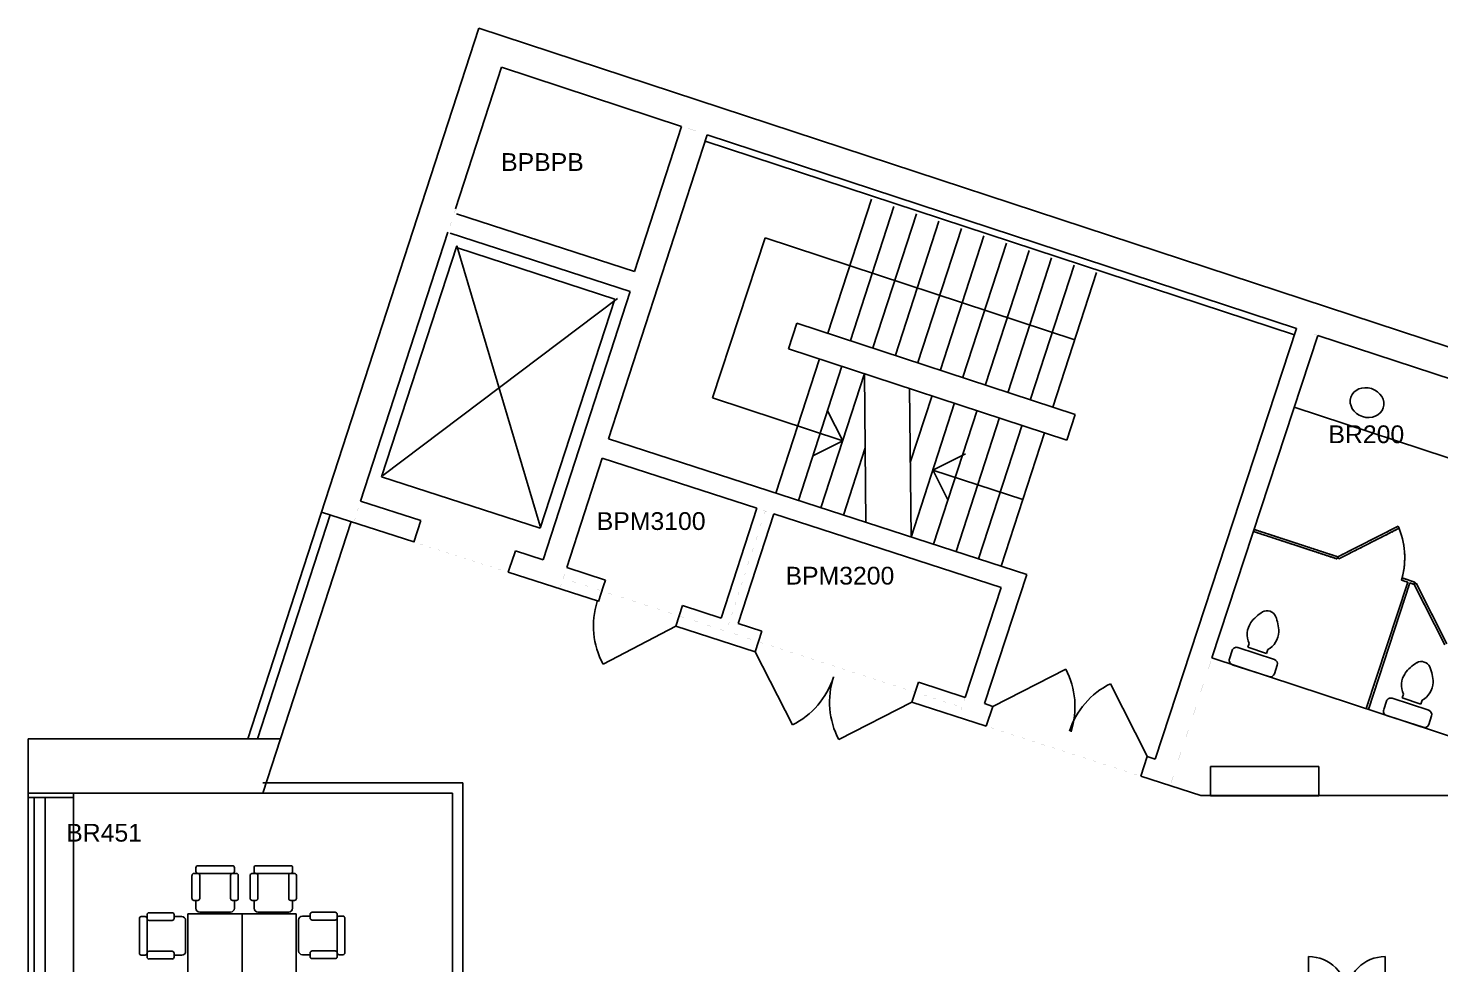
# Model space of a CAD drawing. Extents: x 0 to 6337, y 3987 to 5634.
# Drawn here: x 220 to 847, y 4805 to 5220 of the extents above; entities that cross this region are included whole.
import ezdxf

# ---------------------------------------------------------------- set-up
doc = ezdxf.new("R2010")
doc.units = 0
doc.header["$MEASUREMENT"] = 0
doc.linetypes.add('SHORT_DASHES', pattern=[0.375, 0.25, -0.125])
doc.layers.get('0').update_dxf_attribs({"linetype": 'CONTINUOUS'})
for name, color, linetype in [('01A_BASE_PLAN', 7, 'CONTINUOUS'), ('04A_FURNITURE', 7, 'CONTINUOUS'), ('NA-FLOOR', 7, 'CONTINUOUS'), ('REGION', 7, 'CONTINUOUS'), ('REGION_NUM', 7, 'CONTINUOUS')]:
    doc.layers.add(name, color=color, linetype=linetype)
doc.styles.add('ARIAL', font='ARIAL', dxfattribs={"height": 0.2})

# ---------------------------------------------------------------- blocks, each defined once
blk = doc.blocks.new('ZZUNIT_CIRCLE')
at = {"color": 0, "linetype": 'ByBlock'}
blk.add_circle((0, 0), 1, dxfattribs=at)

msp = doc.modelspace()

# ---------------------------------------------------------------- linework, layer by layer
at = {"layer": '01A_BASE_PLAN', "color": 250, "linetype": 'Continuous'}
for p, q in [((352.06, 5010.49), (420.12, 5219.96)), ((420.12, 5219.96), (1385.26, 4902.93)), ((409.85, 5139.97), (430.23, 5202.69)), ((430.23, 5202.69), (510.03, 5176.48)), ((510.03, 5176.48), (489.12, 5112.11)), ((477.66, 5038.02), (521.43, 5172.73)), ((520.51, 5169.88), (781.72, 5084.08)), ((521.43, 5172.73), (782.66, 5086.93)), ((574.87, 5084.77), (594.18, 5144.22)), ((489.12, 5112.11), (410.18, 5137.76)), ((584.85, 5081.53), (604.17, 5140.97)), ((594.84, 5078.29), (614.15, 5137.73)), ((367.74, 5010.39), (406.45, 5129.51)), ((407.4, 5129.2), (487.29, 5103.24)), ((604.82, 5075.04), (624.14, 5134.48)), ((614.81, 5071.8), (634.12, 5131.24)), ((377.03, 5021.16), (410.31, 5123.59)), ((410.31, 5123.59), (447.31, 4999.21)), ((547.02, 5126.99), (523.74, 5056.12)), ((684.33, 5081.89), (547.02, 5126.99)), ((624.8, 5068.55), (644.11, 5127.99)), ((634.78, 5065.31), (654.1, 5124.75)), ((410.7, 5122.59), (480.41, 5099.94)), ((644.77, 5062.06), (664.08, 5121.5)), ((654.76, 5058.82), (674.07, 5118.26)), ((664.74, 5055.57), (684.05, 5115.01)), ((674.62, 5052.01), (694.04, 5111.77)), ((481.63, 5100.15), (377.52, 5021.64)), ((480.41, 5099.94), (447.39, 4998.3)), ((487.29, 5103.24), (448.66, 4984.36)), ((557.38, 5077.89), (561.09, 5089.3)), ((561.09, 5089.3), (684.6, 5048.73)), ((719.94, 4896.01), (782.66, 5086.93)), ((745.19, 4940.82), (792.16, 5083.81)), ((792.16, 5083.81), (1224.75, 4941.71)), ((551.84, 5013.92), (571.16, 5073.36)), ((557.38, 5077.89), (680.89, 5037.32)), ((561.83, 5010.68), (581.14, 5070.12)), ((571.82, 5007.43), (591.13, 5066.87)), ((591.13, 5066.87), (591.79, 5000.94)), ((611.1, 5060.38), (611.76, 4994.45)), ((581.47, 5037.15), (523.74, 5056.12)), ((611.43, 5027.42), (621.09, 5057.14)), ((581.47, 5037.15), (574.75, 5050.45)), ((611.76, 4994.45), (631.07, 5053.89)), ((621.75, 4991.21), (641.06, 5050.65)), ((680.89, 5037.32), (684.6, 5048.73)), ((781.7, 5051.98), (919.46, 5006.73)), ((631.73, 4987.96), (651.05, 5047.4)), ((641.72, 4984.72), (661.03, 5044.16)), ((663.12, 4977.77), (477.66, 5038.02)), ((581.47, 5037.15), (568.26, 5030.47)), ((651.71, 4981.47), (670.91, 5040.59)), ((459.12, 4980.96), (474.88, 5029.46)), ((474.88, 5029.46), (543.36, 5007.22)), ((581.8, 5004.19), (591.46, 5033.91)), ((621.37, 5024.01), (635.93, 5031.38)), ((661.31, 5011.03), (621.37, 5024.01)), ((621.42, 5024.17), (628.14, 5010.88)), ((447.39, 4998.3), (377.03, 5021.16)), ((352.06, 5010.49), (317.78, 4904.98)), ((394.37, 5001.74), (367.74, 5010.39)), ((354.24, 5004.26), (321.98, 4904.98)), ((350.44, 5005.5), (391.32, 4992.33)), ((543.36, 5007.22), (527.52, 4958.47)), ((535.15, 4956.05), (550.97, 5004.74)), ((550.97, 5004.74), (651.75, 4972)), ((332.25, 4904.98), (363.54, 5001.28)), ((391.28, 4992.23), (394.37, 5001.74)), ((763.91, 4997.83), (800.97, 4985.66)), ((800.97, 4985.66), (827.74, 4999.19)), ((828.19, 4998.3), (801.42, 4984.76)), ((827.74, 4999.19), (828.19, 4998.3)), ((763.6, 4996.88), (800.65, 4984.71)), ((435.44, 4985.74), (433.19, 4978.8)), ((435.45, 4985.67), (436.33, 4988.36)), ((436.33, 4988.36), (448.66, 4984.36)), ((800.65, 4984.71), (800.97, 4985.66)), ((801.42, 4984.76), (800.97, 4985.66)), ((433.2, 4978.84), (473.17, 4965.96)), ((459.12, 4980.96), (476.3, 4975.37)), ((473.16, 4965.93), (475.41, 4972.84)), ((476.3, 4975.37), (475.47, 4972.83)), ((644.33, 4920.58), (663.12, 4977.77)), ((813.59, 4918.36), (832.01, 4974.41)), ((814.54, 4918.04), (832.96, 4974.1)), ((829.16, 4975.34), (829.47, 4976.29)), ((829.16, 4975.34), (832.01, 4974.41)), ((829.47, 4976.29), (835.17, 4974.42)), ((832.96, 4974.1), (834.86, 4973.47)), ((835.17, 4974.42), (834.86, 4973.47)), ((835.75, 4973.92), (834.86, 4973.47)), ((834.86, 4973.47), (848.39, 4946.7)), ((849.28, 4947.15), (835.75, 4973.92)), ((635.77, 4923.36), (651.75, 4972)), ((510.4, 4964.04), (507.43, 4954.89)), ((527.52, 4958.47), (510.4, 4964.04)), ((507.43, 4954.89), (475.19, 4938.09)), ((507.44, 4954.92), (542.66, 4943.57)), ((545.61, 4952.65), (535.15, 4956.05)), ((542.65, 4943.54), (545.63, 4952.72)), ((542.66, 4943.54), (559.16, 4911.15)), ((752.94, 4940.38), (754.19, 4944.18)), ((756.71, 4945.46), (772.86, 4940.15)), ((761.64, 4947.26), (761.1, 4945.6)), ((761.1, 4945.6), (769.41, 4942.87)), ((769.96, 4944.53), (769.41, 4942.87)), ((647.98, 4919.39), (680.37, 4935.89)), ((745.19, 4940.82), (856.79, 4904.17)), ((770.37, 4932.55), (754.21, 4937.86)), ((774.14, 4937.63), (772.89, 4933.83)), ((612.08, 4921.18), (615.02, 4930.1)), ((635.77, 4923.36), (615.02, 4930.1)), ((716.67, 4897.04), (700.17, 4929.43)), ((825.12, 4922.99), (841.27, 4917.69)), ((830.05, 4924.79), (829.5, 4923.13)), ((829.5, 4923.13), (837.82, 4920.4)), ((612.11, 4921.17), (579.72, 4904.66)), ((612.09, 4921.2), (645.09, 4910.57)), ((647.98, 4919.39), (644.33, 4920.58)), ((647.98, 4919.39), (645.08, 4910.55)), ((821.34, 4917.92), (822.59, 4921.71)), ((838.36, 4922.06), (837.82, 4920.4)), ((838.77, 4910.09), (822.62, 4915.39)), ((842.54, 4915.16), (841.29, 4911.36)), ((332.25, 4904.98), (220.36, 4904.98)), ((220.36, 4904.98), (220.36, 4878.93)), ((324.43, 4880.93), (332.25, 4904.98)), ((716.48, 4897.13), (713.63, 4888.47)), ((719.94, 4896.01), (716.48, 4897.13)), ((792.61, 4892.73), (744.61, 4892.73)), ((744.61, 4892.73), (744.61, 4879.73)), ((792.61, 4879.73), (792.61, 4892.73)), ((324.43, 4885.43), (412.99, 4885.43)), ((412.99, 4732.44), (412.99, 4885.43)), ((713.64, 4888.49), (740.19, 4879.93)), ((220.36, 4880.93), (324.43, 4880.93)), ((220.36, 4688.93), (220.36, 4878.93)), ((240.49, 4878.93), (220.36, 4878.93)), ((223, 4878.93), (223, 4785.68)), ((227.83, 4878.93), (227.83, 4690.93)), ((240.49, 4662.89), (240.49, 4880.93)), ((315.49, 4880.93), (240.49, 4880.93)), ((240.49, 4880.93), (240.49, 4852.96)), ((302.49, 4880.93), (253.49, 4880.93)), ((315.49, 4880.93), (339.49, 4880.93)), ((324.43, 4880.93), (408.49, 4880.93)), ((339.49, 4880.93), (345.49, 4880.93)), ((408.49, 4732.44), (408.49, 4880.93)), ((1007.48, 4879.93), (740.12, 4879.93)), ((744.61, 4879.73), (792.61, 4879.73)), ((240.49, 4812.96), (240.49, 4852.96)), ((240.49, 4782.97), (240.49, 4812.96))]:
    msp.add_line(p, q, dxfattribs=at)
at = {"layer": '01A_BASE_PLAN', "color": 250, "linetype": 'SHORT_DASHES'}
for p, q in [((763.91, 4997.83), (800.97, 4985.66)), ((800.97, 4985.66), (827.74, 4999.19)), ((828.19, 4998.3), (801.42, 4984.76)), ((827.74, 4999.19), (828.19, 4998.3)), ((763.6, 4996.88), (800.65, 4984.71)), ((800.65, 4984.71), (800.97, 4985.66)), ((801.42, 4984.76), (800.97, 4985.66)), ((813.59, 4918.36), (832.01, 4974.41)), ((814.54, 4918.04), (832.96, 4974.1)), ((829.16, 4975.34), (829.47, 4976.29)), ((829.16, 4975.34), (832.01, 4974.41)), ((829.47, 4976.29), (835.17, 4974.42)), ((832.96, 4974.1), (834.86, 4973.47)), ((835.17, 4974.42), (834.86, 4973.47)), ((835.75, 4973.92), (834.86, 4973.47)), ((834.86, 4973.47), (848.39, 4946.7)), ((849.28, 4947.15), (835.75, 4973.92))]:
    msp.add_line(p, q, dxfattribs=at)
at = {"layer": '01A_BASE_PLAN', "color": 250, "linetype": 'Continuous'}
for centre, radius, start, end in [((796.11, 4985.29), 34.55, 344.90837, 23.72325), ((506.96, 4955.04), 36, 162.51622, 208.07492), ((777.99, 4944.46), 19.72, 121.76608, 142.37578), ((769.61, 4957.49), 4.23, 25.41863, 118.213), ((770.52, 4951.2), 9.71, 147.00041, 203.95352), ((755.13, 4951.97), 19.72, 1.25584, 21.86554), ((765.15, 4952.97), 9.71, 299.6781, 356.6312), ((756.09, 4943.56), 2, 71.81581, 161.81581), ((648.46, 4919.24), 36, 342, 27.55869), ((754.84, 4939.76), 2, 161.81581, 251.81583), ((772.24, 4938.25), 2, 341.81581, 71.81581), ((846.4, 4921.99), 19.72, 121.76608, 142.37578), ((838.02, 4935.02), 4.23, 25.41863, 118.213), ((823.54, 4929.5), 19.72, 1.25584, 21.86554), ((543.13, 4943.39), 36, 296.44131, 342), ((611.64, 4921.32), 36, 162, 207.55869), ((716.2, 4897.19), 36, 116.44131, 162), ((770.99, 4934.45), 2, 251.81583, 341.8158), ((838.93, 4928.73), 9.71, 147.00041, 203.95352), ((833.55, 4930.5), 9.71, 299.6781, 356.6312), ((824.49, 4921.09), 2, 71.81581, 161.81581), ((823.24, 4917.29), 2, 161.81581, 251.81583), ((840.64, 4915.79), 2, 341.81581, 71.81581), ((839.39, 4911.99), 2, 251.81583, 341.8158)]:
    msp.add_arc(centre, radius, start, end, dxfattribs=at)
at = {"layer": '01A_BASE_PLAN', "color": 250, "linetype": 'SHORT_DASHES'}
msp.add_arc((796.11, 4985.29), 34.55, 344.90837, 23.72325, dxfattribs=at)
at = {"layer": '04A_FURNITURE', "color": 1, "linetype": 'Continuous'}
for p, q in [((294.67, 4846.16), (294.67, 4847.87)), ((310.92, 4848.72), (295.53, 4848.72)), ((311.77, 4846.16), (311.77, 4847.87)), ((320.47, 4846.16), (320.47, 4847.87)), ((336.71, 4848.72), (321.32, 4848.72)), ((337.57, 4846.16), (337.57, 4847.87)), ((292.96, 4844.45), (292.96, 4834.19)), ((293.82, 4845.3), (295.53, 4845.3)), ((295.53, 4845.3), (310.92, 4845.3)), ((296.38, 4834.19), (296.38, 4844.45)), ((310.06, 4834.19), (310.06, 4844.45)), ((310.92, 4845.3), (312.63, 4845.3)), ((313.48, 4834.19), (313.48, 4844.45)), ((318.76, 4844.45), (318.76, 4834.19)), ((319.61, 4845.3), (321.32, 4845.3)), ((321.32, 4845.3), (336.71, 4845.3)), ((322.18, 4834.19), (322.18, 4844.45)), ((335.86, 4834.19), (335.86, 4844.45)), ((336.71, 4845.3), (338.42, 4845.3)), ((339.28, 4834.19), (339.28, 4844.45)), ((293.82, 4833.33), (295.53, 4833.33)), ((294.67, 4829.91), (294.67, 4833.33)), ((312.63, 4833.33), (310.92, 4833.33)), ((311.77, 4833.33), (311.77, 4829.91)), ((319.61, 4833.33), (321.32, 4833.33)), ((320.47, 4829.91), (320.47, 4833.33)), ((338.42, 4833.33), (336.71, 4833.33)), ((337.57, 4833.33), (337.57, 4829.91)), ((269.63, 4825.35), (269.63, 4809.96)), ((272.2, 4826.21), (270.49, 4826.21)), ((273.05, 4825.35), (273.05, 4827.06)), ((273.05, 4809.96), (273.05, 4825.35)), ((284.17, 4827.92), (273.91, 4827.92)), ((284.17, 4824.5), (273.91, 4824.5)), ((285.02, 4827.06), (285.02, 4825.35)), ((285.02, 4826.21), (288.44, 4826.21)), ((290.15, 4810.82), (290.15, 4824.5)), ((291.14, 4755.44), (291.14, 4827.44)), ((291.14, 4827.44), (339.14, 4827.44)), ((296.38, 4828.2), (310.06, 4828.2)), ((315.14, 4827.44), (315.14, 4755.44)), ((322.18, 4828.2), (335.86, 4828.2)), ((339.14, 4827.44), (339.14, 4755.44)), ((340.22, 4824.68), (340.22, 4811)), ((341.93, 4826.39), (345.35, 4826.39)), ((345.35, 4827.24), (345.35, 4825.53)), ((356.47, 4828.1), (346.21, 4828.1)), ((346.21, 4824.68), (356.47, 4824.68)), ((357.32, 4827.24), (357.32, 4825.53)), ((357.32, 4825.53), (357.32, 4810.14)), ((358.18, 4826.39), (359.89, 4826.39)), ((360.74, 4810.14), (360.74, 4825.53)), ((273.05, 4808.25), (273.05, 4809.96)), ((284.17, 4810.82), (273.91, 4810.82)), ((285.02, 4808.25), (285.02, 4809.96)), ((345.35, 4808.43), (345.35, 4810.14)), ((346.21, 4811), (356.47, 4811)), ((357.32, 4810.14), (357.32, 4808.43)), ((272.2, 4809.11), (270.49, 4809.11)), ((273.91, 4807.4), (284.17, 4807.4)), ((288.44, 4809.11), (285.02, 4809.11)), ((345.35, 4809.29), (341.93, 4809.29)), ((346.21, 4807.58), (356.47, 4807.58)), ((358.18, 4809.29), (359.89, 4809.29)), ((788.02, 4791.48), (788.02, 4808.48)), ((822.02, 4791.48), (822.02, 4808.48))]:
    msp.add_line(p, q, dxfattribs=at)
for centre, radius, start, end in [((295.53, 4847.87), 0.855, 90, 180), ((310.92, 4847.87), 0.855, 0, 90), ((321.32, 4847.87), 0.855, 90, 180), ((336.71, 4847.87), 0.855, 0, 90), ((293.82, 4844.45), 0.855, 90, 180), ((295.53, 4846.16), 0.855, 180, 270), ((295.53, 4844.45), 0.855, 0, 90), ((310.92, 4844.45), 0.855, 90, 180), ((310.92, 4846.16), 0.855, 270, 0), ((312.63, 4844.45), 0.855, 0, 90), ((319.61, 4844.45), 0.855, 90, 180), ((321.32, 4846.16), 0.855, 180, 270), ((321.32, 4844.45), 0.855, 0, 90), ((336.71, 4844.45), 0.855, 90, 180), ((336.71, 4846.16), 0.855, 270, 0), ((338.42, 4844.45), 0.855, 0, 90), ((293.82, 4834.19), 0.855, 180, 270), ((296.38, 4829.91), 1.71, 180, 270), ((295.53, 4834.19), 0.855, 270, 0), ((310.92, 4834.19), 0.855, 180, 270), ((310.06, 4829.91), 1.71, 270, 0), ((312.63, 4834.19), 0.855, 270, 0), ((319.61, 4834.19), 0.855, 180, 270), ((322.18, 4829.91), 1.71, 180, 270), ((321.32, 4834.19), 0.855, 270, 0), ((336.71, 4834.19), 0.855, 180, 270), ((335.86, 4829.91), 1.71, 270, 0), ((338.42, 4834.19), 0.855, 270, 0), ((270.49, 4825.35), 0.855, 90, 180), ((272.2, 4825.35), 0.855, 0, 90), ((273.91, 4827.06), 0.855, 90, 180), ((273.91, 4825.35), 0.855, 180, 270), ((284.17, 4827.06), 0.855, 0, 90), ((284.17, 4825.35), 0.855, 270, 0), ((288.44, 4824.5), 1.71, 0, 90), ((341.93, 4824.68), 1.71, 90, 180), ((346.21, 4827.24), 0.855, 90, 180), ((346.21, 4825.53), 0.855, 180, 270), ((356.47, 4827.24), 0.855, 0, 90), ((356.47, 4825.53), 0.855, 270, 0), ((358.18, 4825.53), 0.855, 90, 180), ((359.89, 4825.53), 0.855, 0, 90), ((270.49, 4809.96), 0.855, 180, 270), ((272.2, 4809.96), 0.855, 270, 0), ((273.91, 4809.96), 0.855, 90, 180), ((284.17, 4809.96), 0.855, 0, 90), ((288.44, 4810.82), 1.71, 270, 0), ((341.93, 4811), 1.71, 180, 270), ((346.21, 4810.14), 0.855, 90, 180), ((356.47, 4810.14), 0.855, 0, 90), ((358.18, 4810.14), 0.855, 180, 270), ((359.89, 4810.14), 0.855, 270, 0), ((273.91, 4808.25), 0.855, 180, 270), ((284.17, 4808.25), 0.855, 270, 0), ((346.21, 4808.43), 0.855, 180, 270), ((356.47, 4808.43), 0.855, 270, 0), ((788.02, 4791.48), 17, 0, 90), ((822.02, 4791.48), 17, 90, 180)]:
    msp.add_arc(centre, radius, start, end, dxfattribs=at)
at = {"layer": 'NA-FLOOR', "color": 1, "linetype": 'Continuous', "const_width": 0.0139}
msp.add_lwpolyline([(1224.75, 4941.71), (792.16, 5083.81), (782.66, 5086.93), (521.43, 5172.73), (510.03, 5176.48), (430.23, 5202.69), (409.85, 5139.97), (406.45, 5129.51), (367.74, 5010.39), (364.69, 5000.91), (354.24, 5004.26), (321.98, 4904.98), (332.25, 4904.98), (324.43, 4880.93), (227.83, 4880.93), (227.83, 4690.93)], dxfattribs=at)
at = {"layer": 'REGION', "color": 2, "linetype": 'Continuous', "const_width": 0.0139}
msp.add_lwpolyline([(792.16, 5083.81), (782.66, 5086.93), (521.43, 5172.73), (510.03, 5176.48), (430.23, 5202.69), (409.85, 5139.97), (406.45, 5129.51), (367.74, 5010.39), (364.69, 5000.9), (391.28, 4992.23), (433.19, 4978.8), (456.06, 4971.47), (459.12, 4980.96), (474.88, 5029.46), (651.75, 4972), (635.77, 4923.36), (632.92, 4914.49), (645.09, 4910.57), (713.63, 4888.47), (726.62, 4884.3), (745.19, 4940.82)], close=True, dxfattribs=at)
at = {"layer": 'REGION', "color": 4, "linetype": 'Continuous', "const_width": 0.0139}
for points in [[(792.16, 5083.81), (726.62, 4884.3), (726.62, 4883.43), (1058.98, 4883.43), (1058.98, 4996.16)], [(547.16, 5005.98), (474.88, 5029.46), (459.12, 4980.96), (457.56, 4976.1), (508.92, 4959.46), (529.91, 4952.64), (539.25, 4981.62)], [(651.75, 4972), (547.16, 5005.98), (539.25, 4981.62), (529.91, 4952.64), (544.1, 4948.03), (613.55, 4925.64), (634.35, 4918.94), (635.77, 4923.36)]]:
    msp.add_lwpolyline(points, close=True, dxfattribs=at)
at = {"layer": 'REGION', "color": 5, "linetype": 'Continuous', "const_width": 0.0139}
msp.add_lwpolyline([(408.49, 4766.35), (408.49, 4880.93), (325.17, 4880.93), (324.43, 4880.93), (227.83, 4880.93), (227.83, 4690.93), (240.49, 4690.93), (240.49, 4690.48), (336.49, 4690.48), (408.49, 4690.48)], close=True, dxfattribs=at)

# ---------------------------------------------------------------- block references
at = {"layer": '01A_BASE_PLAN', "color": 250, "linetype": 'Continuous', "xscale": 7.584613800048828, "yscale": 6.508918285369873, "rotation": 341.815807639201}
msp.add_blockref('ZZUNIT_CIRCLE', (813.95, 5054.02), dxfattribs=at)

# ---------------------------------------------------------------- texts
at = {"layer": 'REGION_NUM', "color": 7, "linetype": 'Continuous', "style": 'ARIAL'}
for s, p in [('BPBPB', (430.02, 5156.73)), ('BR200', (796.84, 5036.06)), ('BPM3100', (472.43, 4997.58)), ('BPM3200', (556.11, 4973.38)), ('BR451', (237.21, 4859.43))]:
    msp.add_text(s, height=7.864, dxfattribs=at).set_placement(p)

doc.saveas('drawing.dxf')
